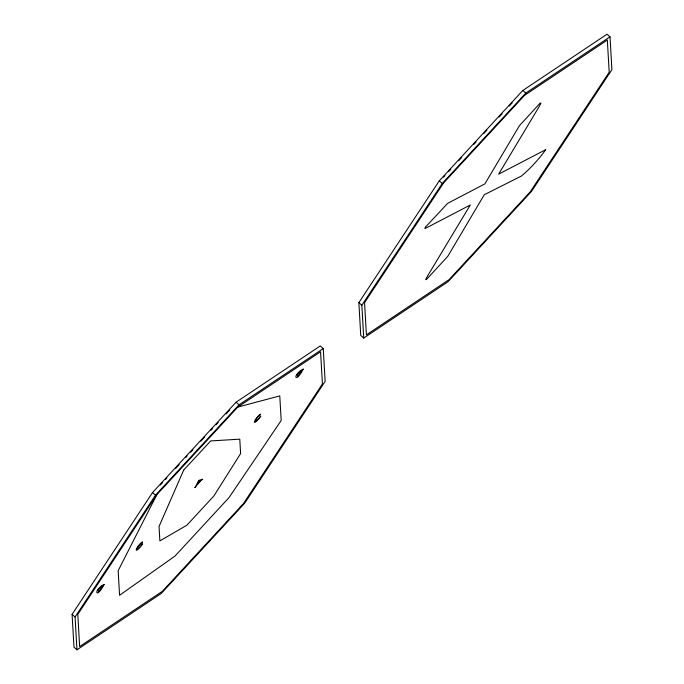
<?xml version="1.0" encoding="UTF-8"?>
<svg xmlns="http://www.w3.org/2000/svg" width="684" height="684" viewBox="0 0 684 684"><rect width="100%" height="100%" fill="white"/><g stroke="black" fill="none" stroke-linecap="round" stroke-linejoin="round"><path stroke-width="1.03" d="M156.858 494.626L118.161 570.704L119.58 595.285L175.01 556.049L228.96 497.687L281.192 420.48L279.773 395.899L237.784 407.091L156.858 494.626L77.788 614.377L79.643 646.585L162.424 591.267L243.35 503.732L322.421 383.989L320.565 351.773L237.784 407.091M72.094 614.369L152.523 492.565L236.066 402.201L320.266 345.933L323.25 348.566L325.139 381.364L244.71 503.167L161.167 593.532L76.959 649.8L73.983 647.167L72.094 614.369L75.069 616.994L76.959 649.8M75.069 616.994L155.499 495.19L239.041 404.834L323.25 348.566M358.861 302.636L439.29 180.833L522.832 90.468L607.041 34.2L610.017 36.833L611.906 69.631L531.477 191.435L447.934 281.799L363.734 338.067L360.75 335.434L358.861 302.636L361.836 305.261L363.734 338.067M361.836 305.261L442.266 183.457L525.808 93.101L610.017 36.833M443.54 177.139L444.985 175.574M448.593 171.667L450.765 169.324M458.707 160.723L461.597 157.602M473.884 144.315L476.055 141.973M483.998 133.371L486.888 130.242M499.175 116.955L502.065 113.835M509.289 106.02L512.179 102.891M160.381 484.965L162.544 482.622M165.434 479.493L166.887 477.928M175.557 468.549L179.165 464.641M185.672 457.613L187.117 456.048M190.725 452.141L192.897 449.798M200.839 441.197L204.456 437.29M210.963 430.253L212.408 428.688M216.016 424.781L218.187 422.438M226.13 413.846L229.747 409.938M522.832 90.468L525.808 93.101M439.29 180.833L442.266 183.457M236.066 402.201L239.041 404.834M152.523 492.565L155.499 495.19M142.588 543.934C133.354 556.383 134.91 547.465 142.434 541.925C136.817 546.696 134.603 553.621 142.588 543.934M260.741 416.163C251.507 428.611 253.063 419.694 260.587 414.153C254.978 418.924 252.747 425.85 260.741 416.163M102.848 585.837L98.402 591.857L98.274 589.634L101.044 586.718A3.933 0.59 -48.6 0 1 102.395 585.675L102.848 585.837M301.926 370.506L297.48 376.525L297.352 374.302L300.131 371.386A3.933 0.59 -48.6 0 1 301.473 370.343L301.926 370.506M104.122 584.444C96.119 600.167 92.75 590.232 104.122 584.444M303.2 369.112C295.206 384.81 291.82 374.918 303.2 369.112M425.388 227.216L424.875 228.653L470.284 204.995L427.543 276.037L425.687 279.508L426.354 279.636L447.772 256.329L484.289 194.726L521.43 176.027C530.502 168.426 538.864 159.269 545.721 149.676L498.627 174.163L539.308 106.362L540.976 103.079L540.112 103.147L519.455 125.685L484.862 183.893L447.635 203.37L425.388 227.216M194.966 487.589L200.626 480.818L202.729 479.27L199.001 480.313L194.966 487.589M183.68 470.113L159.039 526.492L159.868 540.907L186.86 525.218L213.835 496.037L240.606 453.577L239.776 439.162L210.655 440.941L183.68 470.113M198.617 481.151L197.129 484.272L200.292 480.852L198.617 481.143M443.625 182.893L364.555 302.644L366.41 334.852L449.2 279.534L530.126 191.999L609.196 72.256L607.332 40.04L524.551 95.358L443.625 182.893"/></g></svg>
